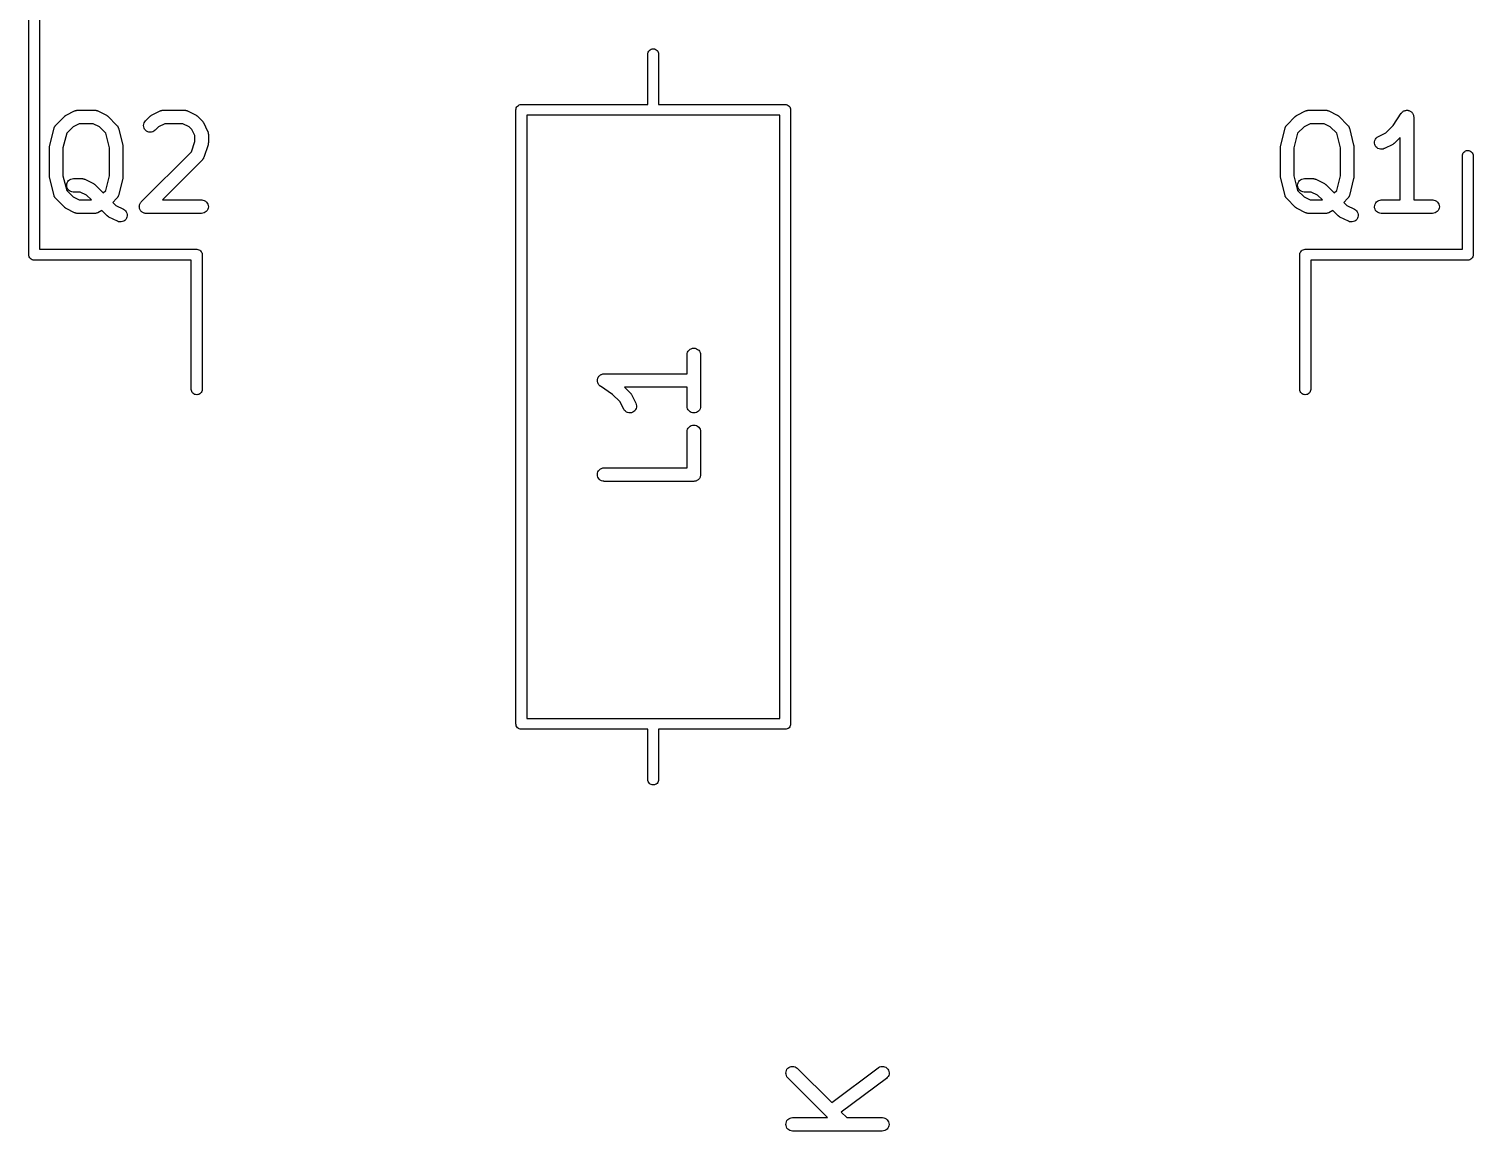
# Model space of a CAD drawing. Extents: x 122.8 to 186.2, y -119.4 to -70.3.
# Drawn here: x 156.62 to 172.71, y -92.54 to -80.26 of the extents above; entities that cross this region are included whole.
import ezdxf

# ---------------------------------------------------------------- set-up
doc = ezdxf.new("R2010")
doc.units = 0
doc.layers.add('BLACK', color=7, linetype='CONTINUOUS')

msp = doc.modelspace()

# ---------------------------------------------------------------- linework, layer by layer
at = {"layer": 'BLACK', "linetype": 'CONTINUOUS'}
for p, q in [((156.619, -82.7721), (156.619, -77.6471)), ((156.739, -77.6471), (156.739, -82.715)), ((163.516, -80.5391), (163.517, -80.5302)), ((163.516, -81.102), (163.516, -80.5391)), ((163.517, -80.5302), (163.52, -80.5189)), ((163.52, -80.5189), (163.526, -80.5085)), ((163.526, -80.5085), (163.533, -80.4994)), ((163.533, -80.4994), (163.543, -80.4919)), ((163.543, -80.4919), (163.553, -80.4863)), ((163.553, -80.4863), (163.564, -80.4829)), ((163.564, -80.4829), (163.576, -80.4817)), ((163.576, -80.4817), (163.588, -80.4829)), ((163.588, -80.4829), (163.599, -80.4863)), ((163.599, -80.4863), (163.609, -80.4919)), ((163.609, -80.4919), (163.619, -80.4994)), ((163.619, -80.4994), (163.626, -80.5085)), ((163.626, -80.5085), (163.632, -80.5189)), ((163.632, -80.5189), (163.635, -80.5302)), ((163.635, -80.5302), (163.636, -80.5391)), ((163.636, -80.5391), (163.636, -81.102)), ((162.083, -81.1063), (162.094, -81.1029)), ((162.094, -81.1029), (162.103, -81.102)), ((162.103, -81.102), (162.106, -81.1017)), ((162.106, -81.1017), (162.109, -81.102)), ((162.109, -81.102), (163.516, -81.102)), ((163.636, -81.102), (165.043, -81.102)), ((165.043, -81.102), (165.046, -81.1017)), ((165.046, -81.1017), (165.049, -81.102)), ((165.049, -81.102), (165.058, -81.1029)), ((165.058, -81.1029), (165.069, -81.1063)), ((156.919, -81.3302), (157.014, -81.235)), ((157.014, -81.235), (157.015, -81.2342)), ((157.015, -81.2342), (157.018, -81.2316)), ((157.018, -81.2316), (157.021, -81.2287)), ((157.021, -81.2287), (157.024, -81.227)), ((157.024, -81.227), (157.026, -81.2251)), ((157.026, -81.2251), (157.03, -81.2232)), ((157.03, -81.2232), (157.034, -81.2209)), ((157.034, -81.2209), (157.129, -81.1733)), ((157.129, -81.1733), (157.13, -81.1728)), ((157.13, -81.1728), (157.132, -81.1721)), ((157.132, -81.1721), (157.134, -81.171)), ((157.134, -81.171), (157.139, -81.1696)), ((157.139, -81.1696), (157.144, -81.1678)), ((157.144, -81.1678), (157.146, -81.1674)), ((157.146, -81.1674), (157.148, -81.1668)), ((157.148, -81.1668), (157.153, -81.1663)), ((157.153, -81.1663), (157.158, -81.1655)), ((157.158, -81.1655), (157.16, -81.1656)), ((157.16, -81.1656), (157.163, -81.1654)), ((157.163, -81.1654), (157.353, -81.1654)), ((157.353, -81.1654), (157.354, -81.1654)), ((157.354, -81.1654), (157.356, -81.1656)), ((157.356, -81.1656), (157.358, -81.1656)), ((157.358, -81.1656), (157.364, -81.1664)), ((157.364, -81.1664), (157.369, -81.167)), ((157.369, -81.167), (157.371, -81.1677)), ((157.371, -81.1677), (157.373, -81.1681)), ((157.373, -81.1681), (157.378, -81.1699)), ((157.378, -81.1699), (157.383, -81.1714)), ((157.383, -81.1714), (157.385, -81.1725)), ((157.385, -81.1725), (157.387, -81.1733)), ((157.387, -81.1733), (157.482, -81.2209)), ((157.482, -81.2209), (157.483, -81.2214)), ((157.483, -81.2214), (157.486, -81.2237)), ((157.486, -81.2237), (157.49, -81.2257)), ((157.49, -81.2257), (157.492, -81.2277)), ((157.492, -81.2277), (157.495, -81.2294)), ((157.495, -81.2294), (157.498, -81.2323)), ((157.498, -81.2323), (157.501, -81.235)), ((157.501, -81.235), (157.597, -81.3302)), ((157.919, -81.2826), (157.967, -81.235)), ((157.967, -81.2342), (157.971, -81.2316)), ((157.967, -81.235), (157.967, -81.2342)), ((157.971, -81.2316), (157.974, -81.2287)), ((157.974, -81.2287), (157.976, -81.227)), ((157.976, -81.227), (157.979, -81.2251)), ((157.979, -81.2251), (157.983, -81.2232)), ((157.983, -81.2232), (157.986, -81.2209)), ((157.986, -81.2209), (158.081, -81.1733)), ((158.081, -81.1733), (158.082, -81.1728)), ((158.082, -81.1728), (158.084, -81.1721)), ((158.084, -81.1721), (158.086, -81.171)), ((158.086, -81.171), (158.091, -81.1696)), ((158.091, -81.1696), (158.096, -81.1678)), ((158.096, -81.1678), (158.098, -81.1674)), ((158.098, -81.1674), (158.1, -81.1668)), ((158.1, -81.1668), (158.105, -81.1663)), ((158.105, -81.1663), (158.111, -81.1655)), ((158.111, -81.1655), (158.113, -81.1656)), ((158.113, -81.1656), (158.115, -81.1654)), ((158.115, -81.1654), (158.353, -81.1654)), ((158.353, -81.1654), (158.354, -81.1654)), ((158.354, -81.1654), (158.356, -81.1656)), ((158.356, -81.1656), (158.358, -81.1656)), ((158.358, -81.1656), (158.364, -81.1664)), ((158.364, -81.1664), (158.369, -81.167)), ((158.369, -81.167), (158.371, -81.1677)), ((158.371, -81.1677), (158.373, -81.1681)), ((158.373, -81.1681), (158.378, -81.1699)), ((158.378, -81.1699), (158.383, -81.1714)), ((158.383, -81.1714), (158.385, -81.1725)), ((158.385, -81.1725), (158.387, -81.1733)), ((158.387, -81.1733), (158.482, -81.2209)), ((158.482, -81.2209), (158.483, -81.2214)), ((158.483, -81.2214), (158.486, -81.2237)), ((158.486, -81.2237), (158.49, -81.2257)), ((158.49, -81.2257), (158.492, -81.2277)), ((158.492, -81.2277), (158.495, -81.2294)), ((158.495, -81.2294), (158.498, -81.2323)), ((158.498, -81.2323), (158.501, -81.235)), ((158.501, -81.235), (158.549, -81.2826)), ((162.046, -81.162), (162.047, -81.1502)), ((162.046, -81.1649), (162.046, -81.162)), ((162.046, -87.999), (162.046, -81.1649)), ((162.047, -81.1502), (162.05, -81.1389)), ((162.05, -81.1389), (162.056, -81.1285)), ((162.056, -81.1285), (162.063, -81.1194)), ((162.063, -81.1194), (162.073, -81.1119)), ((162.073, -81.1119), (162.083, -81.1063)), ((163.573, -81.222), (162.166, -81.222)), ((162.166, -81.222), (162.166, -87.942)), ((163.576, -81.2223), (163.573, -81.222)), ((163.579, -81.222), (163.576, -81.2223)), ((164.986, -81.222), (163.579, -81.222)), ((164.986, -87.942), (164.986, -81.222)), ((165.069, -81.1063), (165.079, -81.1119)), ((165.079, -81.1119), (165.089, -81.1194)), ((165.089, -81.1194), (165.096, -81.1285)), ((165.096, -81.1285), (165.102, -81.1389)), ((165.102, -81.1389), (165.105, -81.1502)), ((165.105, -81.1502), (165.106, -81.162)), ((165.106, -81.162), (165.106, -81.1649)), ((165.106, -81.1649), (165.106, -87.9991)), ((170.635, -81.3302), (170.73, -81.235)), ((170.73, -81.235), (170.731, -81.2342)), ((170.731, -81.2342), (170.734, -81.2316)), ((170.734, -81.2316), (170.737, -81.2287)), ((170.737, -81.2287), (170.74, -81.227)), ((170.74, -81.227), (170.742, -81.2251)), ((170.742, -81.2251), (170.746, -81.2232)), ((170.746, -81.2232), (170.75, -81.2209)), ((170.75, -81.2209), (170.845, -81.1733)), ((170.845, -81.1733), (170.846, -81.1728)), ((170.846, -81.1728), (170.848, -81.1721)), ((170.848, -81.1721), (170.85, -81.171)), ((170.85, -81.171), (170.855, -81.1696)), ((170.855, -81.1696), (170.86, -81.1678)), ((170.86, -81.1678), (170.862, -81.1674)), ((170.862, -81.1674), (170.864, -81.1668)), ((170.864, -81.1668), (170.869, -81.1663)), ((170.869, -81.1663), (170.874, -81.1655)), ((170.874, -81.1655), (170.876, -81.1656)), ((170.876, -81.1656), (170.879, -81.1654)), ((170.879, -81.1654), (171.069, -81.1654)), ((171.069, -81.1654), (171.07, -81.1654)), ((171.07, -81.1654), (171.072, -81.1656)), ((171.072, -81.1656), (171.074, -81.1656)), ((171.074, -81.1656), (171.08, -81.1664)), ((171.08, -81.1664), (171.085, -81.167)), ((171.085, -81.167), (171.087, -81.1677)), ((171.087, -81.1677), (171.089, -81.1681)), ((171.089, -81.1681), (171.094, -81.1699)), ((171.094, -81.1699), (171.099, -81.1714)), ((171.099, -81.1714), (171.101, -81.1725)), ((171.101, -81.1725), (171.103, -81.1733)), ((171.103, -81.1733), (171.198, -81.2209)), ((171.198, -81.2209), (171.199, -81.2214)), ((171.199, -81.2214), (171.202, -81.2237)), ((171.202, -81.2237), (171.206, -81.2257)), ((171.206, -81.2257), (171.208, -81.2277)), ((171.208, -81.2277), (171.211, -81.2294)), ((171.211, -81.2294), (171.214, -81.2323)), ((171.214, -81.2323), (171.217, -81.235)), ((171.217, -81.235), (171.313, -81.3302)), ((171.82, -81.3355), (171.911, -81.1988)), ((171.911, -81.1988), (171.912, -81.198)), ((171.912, -81.1979), (171.917, -81.1923)), ((171.912, -81.198), (171.912, -81.1979)), ((171.912, -81.198), (171.912, -81.198)), ((171.912, -81.198), (171.912, -81.198)), ((171.917, -81.1923), (171.921, -81.1868)), ((171.921, -81.1867), (171.927, -81.182)), ((171.921, -81.1868), (171.921, -81.1867)), ((171.921, -81.1868), (171.921, -81.1868)), ((171.927, -81.182), (171.933, -81.1776)), ((171.933, -81.1776), (171.94, -81.174)), ((171.933, -81.1776), (171.933, -81.1776)), ((171.933, -81.1776), (171.933, -81.1776)), ((171.94, -81.174), (171.946, -81.1708)), ((171.946, -81.1708), (171.953, -81.1687)), ((171.946, -81.1708), (171.946, -81.1708)), ((171.946, -81.1708), (171.946, -81.1708)), ((171.953, -81.1687), (171.96, -81.1667)), ((171.96, -81.1667), (171.967, -81.166)), ((171.96, -81.1667), (171.96, -81.1667)), ((171.96, -81.1667), (171.96, -81.1667)), ((171.967, -81.166), (171.974, -81.1654)), ((171.974, -81.1654), (171.974, -81.1654)), ((171.974, -81.1654), (171.982, -81.1662)), ((171.974, -81.1654), (171.974, -81.1654)), ((171.982, -81.1662), (171.989, -81.1669)), ((171.989, -81.1669), (171.989, -81.1669)), ((171.989, -81.1669), (171.989, -81.1669)), ((171.989, -81.1669), (171.996, -81.1692)), ((171.996, -81.1692), (172.003, -81.1712)), ((172.003, -81.1712), (172.003, -81.1713)), ((172.003, -81.1713), (172.003, -81.1713)), ((172.003, -81.1713), (172.01, -81.1748)), ((172.01, -81.1748), (172.016, -81.1782)), ((172.016, -81.1782), (172.016, -81.1782)), ((172.016, -81.1782), (172.016, -81.1783)), ((172.016, -81.1783), (172.021, -81.1829)), ((172.021, -81.1829), (172.027, -81.1875)), ((172.027, -81.1875), (172.027, -81.1876)), ((172.027, -81.1876), (172.027, -81.1876)), ((172.027, -81.1876), (172.032, -81.1936)), ((172.032, -81.1936), (172.036, -81.1989)), ((172.036, -81.1989), (172.036, -81.1989)), ((172.036, -81.1989), (172.036, -81.199)), ((172.036, -81.199), (172.04, -81.2059)), ((172.04, -81.2059), (172.043, -81.2118)), ((172.043, -81.2118), (172.043, -81.2119)), ((172.043, -81.2119), (172.043, -81.2119)), ((172.043, -81.2119), (172.045, -81.219)), ((172.045, -81.219), (172.047, -81.2258)), ((172.047, -81.2258), (172.047, -81.2259)), ((172.047, -81.2259), (172.047, -81.2259)), ((172.047, -81.2259), (172.048, -81.2333)), ((172.048, -81.2333), (172.049, -81.2404)), ((172.049, -81.2404), (172.049, -82.1654)), ((156.852, -81.5555), (156.899, -81.365)), ((156.899, -81.365), (156.9, -81.364)), ((156.9, -81.364), (156.901, -81.3593)), ((156.901, -81.3593), (156.903, -81.3544)), ((156.903, -81.3544), (156.904, -81.3524)), ((156.904, -81.3524), (156.905, -81.3503)), ((156.905, -81.3503), (156.907, -81.346)), ((156.907, -81.346), (156.91, -81.3415)), ((156.91, -81.3415), (156.911, -81.3398)), ((156.911, -81.3398), (156.912, -81.3379)), ((156.912, -81.3379), (156.916, -81.3341)), ((156.916, -81.3341), (156.919, -81.3302)), ((157.04, -81.4216), (156.999, -81.5829)), ((157.112, -81.3496), (157.04, -81.4216)), ((157.18, -81.3154), (157.112, -81.3496)), ((157.335, -81.3154), (157.18, -81.3154)), ((157.404, -81.3496), (157.335, -81.3154)), ((157.476, -81.4216), (157.404, -81.3496)), ((157.516, -81.5829), (157.476, -81.4216)), ((157.597, -81.3302), (157.597, -81.331)), ((157.597, -81.331), (157.6, -81.3349)), ((157.6, -81.3349), (157.604, -81.3387)), ((157.604, -81.3387), (157.605, -81.3406)), ((157.605, -81.3406), (157.606, -81.3424)), ((157.606, -81.3424), (157.609, -81.3469)), ((157.609, -81.3469), (157.611, -81.3513)), ((157.611, -81.3513), (157.612, -81.3534)), ((157.612, -81.3534), (157.613, -81.3554)), ((157.613, -81.3554), (157.615, -81.3603)), ((157.615, -81.3603), (157.616, -81.365)), ((157.616, -81.365), (157.664, -81.5555)), ((157.897, -81.3354), (157.899, -81.3208)), ((157.898, -81.3499), (157.897, -81.3354)), ((157.903, -81.364), (157.898, -81.3499)), ((157.899, -81.3208), (157.903, -81.3068)), ((157.903, -81.3068), (157.91, -81.2939)), ((157.909, -81.3769), (157.903, -81.364)), ((157.919, -81.3883), (157.909, -81.3769)), ((157.91, -81.2939), (157.919, -81.2826)), ((157.93, -81.3977), (157.919, -81.3883)), ((157.943, -81.4047), (157.93, -81.3977)), ((157.957, -81.409), (157.943, -81.4047)), ((157.971, -81.4106), (157.957, -81.409)), ((157.986, -81.4093), (157.971, -81.4106)), ((158, -81.4053), (157.986, -81.4093)), ((158.013, -81.3985), (158, -81.4053)), ((158.024, -81.3894), (158.013, -81.3985)), ((158.025, -81.3887), (158.024, -81.3894)), ((158.064, -81.3496), (158.025, -81.3887)), ((158.133, -81.3154), (158.064, -81.3496)), ((158.335, -81.3154), (158.133, -81.3154)), ((158.404, -81.3496), (158.335, -81.3154)), ((158.434, -81.38), (158.404, -81.3496)), ((158.469, -81.4486), (158.434, -81.38)), ((158.549, -81.2826), (158.55, -81.2833)), ((158.55, -81.2833), (158.552, -81.2866)), ((158.552, -81.2866), (158.555, -81.2897)), ((158.555, -81.2897), (158.557, -81.2923)), ((158.557, -81.2923), (158.559, -81.2948)), ((158.559, -81.2948), (158.561, -81.2985)), ((158.561, -81.2985), (158.563, -81.3021)), ((158.563, -81.3021), (158.611, -81.3973)), ((158.611, -81.3973), (158.611, -81.3983)), ((158.611, -81.3983), (158.612, -81.4003)), ((158.612, -81.4003), (158.613, -81.4023)), ((158.613, -81.4023), (158.614, -81.4072)), ((158.614, -81.4072), (158.616, -81.412)), ((158.616, -81.412), (158.616, -81.4142)), ((158.616, -81.4142), (158.617, -81.4163)), ((158.617, -81.4163), (158.618, -81.4214)), ((158.618, -81.4214), (158.618, -81.4265)), ((170.568, -81.5555), (170.615, -81.365)), ((170.615, -81.365), (170.616, -81.364)), ((170.616, -81.364), (170.617, -81.3593)), ((170.617, -81.3593), (170.619, -81.3544)), ((170.619, -81.3544), (170.62, -81.3524)), ((170.62, -81.3524), (170.621, -81.3503)), ((170.621, -81.3503), (170.623, -81.346)), ((170.623, -81.346), (170.626, -81.3415)), ((170.626, -81.3415), (170.627, -81.3398)), ((170.627, -81.3398), (170.628, -81.3379)), ((170.628, -81.3379), (170.632, -81.3341)), ((170.632, -81.3341), (170.635, -81.3302)), ((170.756, -81.4216), (170.715, -81.5829)), ((170.828, -81.3496), (170.756, -81.4216)), ((170.896, -81.3154), (170.828, -81.3496)), ((171.051, -81.3154), (170.896, -81.3154)), ((171.12, -81.3496), (171.051, -81.3154)), ((171.192, -81.4216), (171.12, -81.3496)), ((171.232, -81.5829), (171.192, -81.4216)), ((171.313, -81.3302), (171.313, -81.331)), ((171.313, -81.331), (171.316, -81.3349)), ((171.316, -81.3349), (171.32, -81.3387)), ((171.32, -81.3387), (171.321, -81.3406)), ((171.321, -81.3406), (171.322, -81.3424)), ((171.322, -81.3424), (171.325, -81.3469)), ((171.325, -81.3469), (171.327, -81.3513)), ((171.327, -81.3513), (171.328, -81.3534)), ((171.328, -81.3534), (171.329, -81.3554)), ((171.329, -81.3554), (171.331, -81.3603)), ((171.331, -81.3603), (171.332, -81.365)), ((171.332, -81.365), (171.38, -81.5555)), ((171.655, -81.459), (171.739, -81.4168)), ((171.739, -81.4168), (171.82, -81.3355)), ((156.849, -81.5727), (156.85, -81.5713)), ((156.849, -81.5737), (156.849, -81.5727)), ((156.849, -81.907), (156.849, -81.5737)), ((156.85, -81.5641), (156.851, -81.5581)), ((156.85, -81.57), (156.85, -81.5641)), ((156.85, -81.5713), (156.85, -81.57)), ((156.851, -81.5581), (156.852, -81.5568)), ((156.852, -81.5568), (156.852, -81.5555)), ((156.999, -81.5829), (156.999, -81.8978)), ((157.516, -81.8978), (157.516, -81.5829)), ((157.664, -81.5555), (157.664, -81.5565)), ((157.664, -81.5565), (157.664, -81.5579)), ((157.664, -81.5579), (157.665, -81.5591)), ((157.665, -81.5591), (157.665, -81.5651)), ((157.665, -81.5651), (157.666, -81.571)), ((157.666, -81.571), (157.666, -81.5724)), ((157.666, -81.5724), (157.666, -81.5737)), ((157.666, -81.5737), (157.666, -81.907)), ((158.43, -81.6284), (158.469, -81.5139)), ((158.469, -81.5139), (158.469, -81.4486)), ((158.615, -81.5498), (158.567, -81.6927)), ((158.616, -81.5457), (158.615, -81.5498)), ((158.617, -81.5417), (158.616, -81.5457)), ((158.618, -81.5355), (158.617, -81.5386)), ((158.617, -81.5386), (158.617, -81.5417)), ((158.618, -81.4265), (158.618, -81.4287)), ((158.618, -81.4287), (158.619, -81.4309)), ((158.619, -81.5271), (158.618, -81.5313)), ((158.618, -81.5313), (158.618, -81.5355)), ((158.619, -81.4309), (158.619, -81.5261)), ((158.619, -81.5261), (158.619, -81.5271)), ((170.565, -81.5727), (170.566, -81.5713)), ((170.565, -81.5737), (170.565, -81.5727)), ((170.565, -81.907), (170.565, -81.5737)), ((170.566, -81.5641), (170.567, -81.5581)), ((170.566, -81.57), (170.566, -81.5641)), ((170.566, -81.5713), (170.566, -81.57)), ((170.567, -81.5581), (170.568, -81.5568)), ((170.568, -81.5568), (170.568, -81.5555)), ((170.715, -81.5829), (170.715, -81.8978)), ((171.232, -81.8978), (171.232, -81.5829)), ((171.38, -81.5555), (171.38, -81.5565)), ((171.38, -81.5565), (171.38, -81.5579)), ((171.38, -81.5579), (171.381, -81.5591)), ((171.381, -81.5591), (171.381, -81.5651)), ((171.381, -81.5651), (171.382, -81.571)), ((171.382, -81.571), (171.382, -81.5724)), ((171.382, -81.5724), (171.382, -81.5737)), ((171.382, -81.5737), (171.382, -81.907)), ((171.613, -81.531), (171.614, -81.5164)), ((171.616, -81.5455), (171.613, -81.531)), ((171.614, -81.5164), (171.617, -81.5021)), ((171.621, -81.5592), (171.616, -81.5455)), ((171.617, -81.5021), (171.623, -81.4888)), ((171.628, -81.5716), (171.621, -81.5592)), ((171.623, -81.4888), (171.632, -81.4769)), ((171.638, -81.5823), (171.628, -81.5716)), ((171.632, -81.4769), (171.642, -81.4668)), ((171.65, -81.5909), (171.638, -81.5823)), ((171.642, -81.4668), (171.655, -81.459)), ((171.817, -81.5456), (171.722, -81.5932)), ((171.82, -81.5433), (171.817, -81.5456)), ((171.824, -81.5414), (171.82, -81.5433)), ((171.827, -81.5394), (171.824, -81.5414)), ((171.829, -81.5378), (171.827, -81.5394)), ((171.832, -81.5349), (171.829, -81.5378)), ((171.836, -81.5322), (171.832, -81.5349)), ((171.899, -81.4691), (171.836, -81.5315)), ((171.836, -81.5315), (171.836, -81.5322)), ((171.899, -82.1654), (171.899, -81.4691)), ((157.871, -82.1873), (158.43, -81.6284)), ((158.549, -81.722), (158.106, -82.1654)), ((158.55, -81.7203), (158.549, -81.722)), ((158.552, -81.7188), (158.55, -81.7203)), ((158.555, -81.7146), (158.552, -81.7188)), ((158.558, -81.7107), (158.555, -81.7146)), ((158.559, -81.7087), (158.558, -81.7107)), ((158.561, -81.7069), (158.559, -81.7087)), ((158.563, -81.7023), (158.561, -81.7069)), ((158.565, -81.6978), (158.563, -81.7023)), ((158.566, -81.6957), (158.565, -81.6978)), ((158.567, -81.6937), (158.566, -81.6957)), ((158.567, -81.6927), (158.567, -81.6937)), ((171.664, -81.597), (171.65, -81.5909)), ((171.678, -81.6004), (171.664, -81.597)), ((171.692, -81.601), (171.678, -81.6004)), ((171.707, -81.5987), (171.692, -81.601)), ((171.721, -81.5936), (171.707, -81.5987)), ((171.722, -81.5932), (171.721, -81.5936)), ((172.591, -81.6721), (172.592, -81.6632)), ((172.591, -82.715), (172.591, -81.6721)), ((172.592, -81.6632), (172.595, -81.6519)), ((172.595, -81.6519), (172.601, -81.6415)), ((172.601, -81.6415), (172.608, -81.6324)), ((172.608, -81.6324), (172.618, -81.6249)), ((172.618, -81.6249), (172.628, -81.6193)), ((172.628, -81.6193), (172.639, -81.6159)), ((172.639, -81.6159), (172.651, -81.6147)), ((172.651, -81.6147), (172.663, -81.6159)), ((172.663, -81.6159), (172.674, -81.6193)), ((172.674, -81.6193), (172.684, -81.6249)), ((172.684, -81.6249), (172.694, -81.6324)), ((172.694, -81.6324), (172.701, -81.6415)), ((172.701, -81.6415), (172.707, -81.6519)), ((172.707, -81.6519), (172.71, -81.6632)), ((172.71, -81.6632), (172.711, -81.6721)), ((172.711, -81.6721), (172.711, -82.7721)), ((156.85, -81.9084), (156.849, -81.907)), ((156.999, -81.8978), (157.04, -82.0592)), ((157.476, -82.0592), (157.516, -81.8978)), ((157.666, -81.907), (157.666, -81.9081)), ((157.666, -81.9081), (157.666, -81.9094)), ((170.566, -81.9084), (170.565, -81.907)), ((170.715, -81.8978), (170.756, -82.0592)), ((171.192, -82.0592), (171.232, -81.8978)), ((171.382, -81.907), (171.382, -81.9081)), ((171.382, -81.9081), (171.382, -81.9094)), ((156.85, -81.9097), (156.85, -81.9084)), ((156.85, -81.9156), (156.85, -81.9097)), ((156.851, -81.9216), (156.85, -81.9156)), ((156.851, -81.9229), (156.851, -81.9216)), ((156.851, -81.9242), (156.851, -81.9229)), ((156.852, -81.9252), (156.851, -81.9242)), ((156.899, -82.1157), (156.852, -81.9252)), ((157.04, -82.0018), (157.041, -81.9872)), ((157.041, -82.0163), (157.04, -82.0018)), ((157.04, -82.0592), (157.112, -82.1311)), ((157.041, -81.9872), (157.046, -81.9732)), ((157.045, -82.0304), (157.041, -82.0163)), ((157.052, -82.0434), (157.045, -82.0304)), ((157.046, -81.9732), (157.053, -81.9603)), ((157.061, -82.0548), (157.052, -82.0434)), ((157.053, -81.9603), (157.062, -81.9491)), ((157.073, -82.0642), (157.061, -82.0548)), ((157.062, -81.9491), (157.073, -81.9398)), ((157.073, -81.9398), (157.086, -81.9329)), ((157.085, -82.0712), (157.073, -82.0642)), ((157.086, -81.9329), (157.1, -81.9287)), ((157.1, -81.9287), (157.115, -81.9273)), ((157.115, -81.9273), (157.21, -81.9273)), ((157.21, -81.9273), (157.211, -81.9273)), ((157.211, -81.9273), (157.213, -81.9275)), ((157.213, -81.9275), (157.216, -81.9275)), ((157.216, -81.9275), (157.221, -81.9284)), ((157.221, -81.9284), (157.226, -81.9289)), ((157.226, -81.9289), (157.228, -81.9296)), ((157.228, -81.9296), (157.23, -81.93)), ((157.23, -81.93), (157.235, -81.9318)), ((157.235, -81.9318), (157.24, -81.9333)), ((157.24, -81.9333), (157.242, -81.9344)), ((157.242, -81.9344), (157.244, -81.9352)), ((157.244, -81.9352), (157.339, -81.9828)), ((157.339, -81.9828), (157.34, -81.9833)), ((157.34, -81.9833), (157.343, -81.9856)), ((157.343, -81.9856), (157.347, -81.9876)), ((157.347, -81.9876), (157.35, -81.9896)), ((157.35, -81.9896), (157.352, -81.9913)), ((157.352, -81.9913), (157.355, -81.9942)), ((157.355, -81.9942), (157.358, -81.9969)), ((157.358, -81.9969), (157.448, -82.0867)), ((157.448, -82.0867), (157.476, -82.0592)), ((157.664, -81.9252), (157.616, -82.1157)), ((157.665, -81.9226), (157.664, -81.9239)), ((157.664, -81.9239), (157.664, -81.9252)), ((157.666, -81.9108), (157.665, -81.9167)), ((157.665, -81.9167), (157.665, -81.9226)), ((157.666, -81.9094), (157.666, -81.9108)), ((170.566, -81.9097), (170.566, -81.9084)), ((170.566, -81.9156), (170.566, -81.9097)), ((170.567, -81.9216), (170.566, -81.9156)), ((170.567, -81.9229), (170.567, -81.9216)), ((170.567, -81.9242), (170.567, -81.9229)), ((170.568, -81.9252), (170.567, -81.9242)), ((170.615, -82.1157), (170.568, -81.9252)), ((170.756, -82.0018), (170.757, -81.9872)), ((170.757, -82.0163), (170.756, -82.0018)), ((170.756, -82.0592), (170.828, -82.1311)), ((170.757, -81.9872), (170.762, -81.9732)), ((170.761, -82.0304), (170.757, -82.0163)), ((170.768, -82.0434), (170.761, -82.0304)), ((170.762, -81.9732), (170.769, -81.9603)), ((170.777, -82.0548), (170.768, -82.0434)), ((170.769, -81.9603), (170.778, -81.9491)), ((170.789, -82.0642), (170.777, -82.0548)), ((170.778, -81.9491), (170.789, -81.9398)), ((170.789, -81.9398), (170.802, -81.9329)), ((170.801, -82.0712), (170.789, -82.0642)), ((170.802, -81.9329), (170.816, -81.9287)), ((170.816, -81.9287), (170.831, -81.9273)), ((170.831, -81.9273), (170.926, -81.9273)), ((170.926, -81.9273), (170.927, -81.9273)), ((170.927, -81.9273), (170.929, -81.9275)), ((170.929, -81.9275), (170.932, -81.9275)), ((170.932, -81.9275), (170.937, -81.9284)), ((170.937, -81.9284), (170.942, -81.9289)), ((170.942, -81.9289), (170.944, -81.9296)), ((170.944, -81.9296), (170.946, -81.93)), ((170.946, -81.93), (170.951, -81.9318)), ((170.951, -81.9318), (170.956, -81.9333)), ((170.956, -81.9333), (170.958, -81.9344)), ((170.958, -81.9344), (170.96, -81.9352)), ((170.96, -81.9352), (171.055, -81.9828)), ((171.055, -81.9828), (171.056, -81.9833)), ((171.056, -81.9833), (171.059, -81.9856)), ((171.059, -81.9856), (171.063, -81.9876)), ((171.063, -81.9876), (171.066, -81.9896)), ((171.066, -81.9896), (171.068, -81.9913)), ((171.068, -81.9913), (171.071, -81.9942)), ((171.071, -81.9942), (171.074, -81.9969)), ((171.074, -81.9969), (171.164, -82.0867)), ((171.164, -82.0867), (171.192, -82.0592)), ((171.38, -81.9252), (171.332, -82.1157)), ((171.381, -81.9226), (171.38, -81.9239)), ((171.38, -81.9239), (171.38, -81.9252)), ((171.382, -81.9108), (171.381, -81.9167)), ((171.381, -81.9167), (171.381, -81.9226)), ((171.382, -81.9094), (171.382, -81.9108)), ((156.901, -82.1205), (156.899, -82.1157)), ((156.902, -82.1254), (156.901, -82.1205)), ((156.903, -82.1274), (156.902, -82.1254)), ((156.904, -82.1295), (156.903, -82.1274)), ((156.907, -82.1339), (156.904, -82.1295)), ((156.909, -82.1384), (156.907, -82.1339)), ((156.911, -82.1401), (156.909, -82.1384)), ((156.912, -82.1421), (156.911, -82.1401)), ((156.915, -82.1458), (156.912, -82.1421)), ((156.918, -82.1498), (156.915, -82.1458)), ((156.919, -82.1506), (156.918, -82.1498)), ((157.014, -82.2458), (156.919, -82.1506)), ((157.099, -82.0756), (157.085, -82.0712)), ((157.114, -82.0773), (157.099, -82.0756)), ((157.112, -82.1311), (157.18, -82.1654)), ((157.115, -82.0773), (157.114, -82.0773)), ((157.192, -82.0773), (157.115, -82.0773)), ((157.18, -82.1654), (157.315, -82.1654)), ((157.261, -82.1115), (157.192, -82.0773)), ((157.315, -82.1654), (157.261, -82.1115)), ((157.597, -82.1506), (157.554, -82.1928)), ((157.554, -82.1928), (157.588, -82.2264)), ((157.588, -82.2264), (157.672, -82.2685)), ((157.6, -82.1466), (157.597, -82.1506)), ((157.603, -82.1429), (157.6, -82.1466)), ((157.604, -82.141), (157.603, -82.1429)), ((157.606, -82.1392), (157.604, -82.141)), ((157.608, -82.1348), (157.606, -82.1392)), ((157.611, -82.1304), (157.608, -82.1348)), ((157.612, -82.1283), (157.611, -82.1304)), ((157.613, -82.1263), (157.612, -82.1283)), ((157.614, -82.1215), (157.613, -82.1263)), ((157.616, -82.1167), (157.614, -82.1215)), ((157.616, -82.1157), (157.616, -82.1167)), ((157.85, -82.2328), (157.851, -82.2256)), ((157.851, -82.2253), (157.853, -82.2184)), ((157.851, -82.2254), (157.851, -82.2253)), ((157.851, -82.2256), (157.851, -82.2254)), ((157.853, -82.2184), (157.855, -82.2116)), ((157.855, -82.2113), (157.859, -82.205)), ((157.855, -82.2114), (157.855, -82.2113)), ((157.855, -82.2116), (157.855, -82.2114)), ((157.859, -82.205), (157.862, -82.1987)), ((157.862, -82.1984), (157.867, -82.1929)), ((157.862, -82.1986), (157.862, -82.1984)), ((157.862, -82.1987), (157.862, -82.1986)), ((157.867, -82.1929), (157.871, -82.1873)), ((158.106, -82.1654), (158.544, -82.1654)), ((158.544, -82.1654), (158.545, -82.1654)), ((158.545, -82.1654), (158.559, -82.167)), ((158.559, -82.167), (158.573, -82.1714)), ((158.573, -82.1714), (158.586, -82.1785)), ((158.586, -82.1785), (158.597, -82.1879)), ((158.597, -82.1879), (158.606, -82.1993)), ((158.606, -82.1993), (158.613, -82.2123)), ((158.613, -82.2123), (158.617, -82.2263)), ((158.617, -82.2263), (158.619, -82.2409)), ((170.617, -82.1205), (170.615, -82.1157)), ((170.618, -82.1254), (170.617, -82.1205)), ((170.619, -82.1274), (170.618, -82.1254)), ((170.62, -82.1295), (170.619, -82.1274)), ((170.623, -82.1339), (170.62, -82.1295)), ((170.625, -82.1384), (170.623, -82.1339)), ((170.627, -82.1401), (170.625, -82.1384)), ((170.628, -82.1421), (170.627, -82.1401)), ((170.631, -82.1458), (170.628, -82.1421)), ((170.634, -82.1498), (170.631, -82.1458)), ((170.635, -82.1506), (170.634, -82.1498)), ((170.73, -82.2458), (170.635, -82.1506)), ((170.815, -82.0756), (170.801, -82.0712)), ((170.83, -82.0773), (170.815, -82.0756)), ((170.828, -82.1311), (170.896, -82.1654)), ((170.831, -82.0773), (170.83, -82.0773)), ((170.908, -82.0773), (170.831, -82.0773)), ((170.896, -82.1654), (171.031, -82.1654)), ((170.977, -82.1115), (170.908, -82.0773)), ((171.031, -82.1654), (170.977, -82.1115)), ((171.313, -82.1506), (171.27, -82.1928)), ((171.27, -82.1928), (171.304, -82.2264)), ((171.304, -82.2264), (171.388, -82.2685)), ((171.316, -82.1466), (171.313, -82.1506)), ((171.319, -82.1429), (171.316, -82.1466)), ((171.32, -82.141), (171.319, -82.1429)), ((171.322, -82.1392), (171.32, -82.141)), ((171.324, -82.1348), (171.322, -82.1392)), ((171.327, -82.1304), (171.324, -82.1348)), ((171.328, -82.1283), (171.327, -82.1304)), ((171.329, -82.1263), (171.328, -82.1283)), ((171.33, -82.1215), (171.329, -82.1263)), ((171.332, -82.1167), (171.33, -82.1215)), ((171.332, -82.1157), (171.332, -82.1167)), ((171.613, -82.2399), (171.615, -82.2253)), ((171.615, -82.2253), (171.619, -82.2113)), ((171.619, -82.2113), (171.626, -82.1984)), ((171.626, -82.1984), (171.635, -82.1872)), ((171.635, -82.1872), (171.647, -82.1779)), ((171.647, -82.1779), (171.66, -82.171)), ((171.66, -82.171), (171.674, -82.1668)), ((171.674, -82.1668), (171.688, -82.1654)), ((171.688, -82.1654), (171.899, -82.1654)), ((172.049, -82.1654), (172.26, -82.1654)), ((172.26, -82.1654), (172.261, -82.1654)), ((172.261, -82.1654), (172.275, -82.167)), ((172.275, -82.167), (172.289, -82.1714)), ((172.289, -82.1714), (172.302, -82.1785)), ((172.302, -82.1785), (172.313, -82.1879)), ((172.313, -82.1879), (172.322, -82.1993)), ((172.322, -82.1993), (172.329, -82.2123)), ((172.329, -82.2123), (172.333, -82.2263)), ((172.333, -82.2263), (172.335, -82.2409)), ((157.018, -82.2485), (157.014, -82.2458)), ((157.021, -82.2514), (157.018, -82.2485)), ((157.023, -82.2531), (157.021, -82.2514)), ((157.026, -82.2551), (157.023, -82.2531)), ((157.029, -82.2571), (157.026, -82.2551)), ((157.033, -82.2594), (157.029, -82.2571)), ((157.034, -82.2598), (157.033, -82.2594)), ((157.129, -82.3075), (157.034, -82.2598)), ((157.131, -82.3083), (157.129, -82.3075)), ((157.133, -82.3093), (157.131, -82.3083)), ((157.138, -82.3109), (157.133, -82.3093)), ((157.143, -82.3127), (157.138, -82.3109)), ((157.145, -82.3131), (157.143, -82.3127)), ((157.147, -82.3137), (157.145, -82.3131)), ((157.152, -82.3143), (157.147, -82.3137)), ((157.157, -82.3152), (157.152, -82.3143)), ((157.159, -82.3151), (157.157, -82.3152)), ((157.162, -82.3154), (157.159, -82.3151)), ((157.163, -82.3154), (157.162, -82.3154)), ((157.353, -82.3154), (157.163, -82.3154)), ((157.355, -82.3152), (157.353, -82.3154)), ((157.357, -82.3153), (157.355, -82.3152)), ((157.363, -82.3145), (157.357, -82.3153)), ((157.368, -82.314), (157.363, -82.3145)), ((157.37, -82.3133), (157.368, -82.314)), ((157.372, -82.313), (157.37, -82.3133)), ((157.377, -82.3112), (157.372, -82.313)), ((157.382, -82.3097), (157.377, -82.3112)), ((157.384, -82.3087), (157.382, -82.3097)), ((157.386, -82.3079), (157.384, -82.3087)), ((157.387, -82.3075), (157.386, -82.3079)), ((157.433, -82.284), (157.387, -82.3075)), ((157.49, -82.341), (157.433, -82.284)), ((157.494, -82.3437), (157.49, -82.341)), ((157.497, -82.3466), (157.494, -82.3437)), ((157.499, -82.3483), (157.497, -82.3466)), ((157.502, -82.3503), (157.499, -82.3483)), ((157.506, -82.3523), (157.502, -82.3503)), ((157.509, -82.3546), (157.506, -82.3523)), ((157.51, -82.3551), (157.509, -82.3546)), ((157.605, -82.4027), (157.51, -82.3551)), ((157.672, -82.2685), (157.673, -82.269)), ((157.673, -82.269), (157.686, -82.277)), ((157.686, -82.277), (157.696, -82.2872)), ((157.698, -82.382), (157.688, -82.3925)), ((157.696, -82.2872), (157.704, -82.2992)), ((157.706, -82.3696), (157.698, -82.382)), ((157.704, -82.2992), (157.71, -82.3126)), ((157.711, -82.356), (157.706, -82.3696)), ((157.71, -82.3126), (157.713, -82.327)), ((157.714, -82.3416), (157.711, -82.356)), ((157.713, -82.327), (157.714, -82.3416)), ((157.849, -82.2399), (157.85, -82.2328)), ((157.849, -82.24), (157.849, -82.2399)), ((157.849, -82.2401), (157.849, -82.24)), ((157.85, -82.2473), (157.849, -82.2401)), ((157.851, -82.2544), (157.85, -82.2473)), ((157.851, -82.2546), (157.851, -82.2544)), ((157.851, -82.2547), (157.851, -82.2546)), ((157.853, -82.2616), (157.851, -82.2547)), ((157.855, -82.2685), (157.853, -82.2616)), ((157.855, -82.2686), (157.855, -82.2685)), ((157.855, -82.2687), (157.855, -82.2686)), ((157.858, -82.2753), (157.855, -82.2687)), ((157.862, -82.2814), (157.858, -82.2753)), ((157.862, -82.2815), (157.862, -82.2814)), ((157.862, -82.2817), (157.862, -82.2815)), ((157.866, -82.2873), (157.862, -82.2817)), ((157.871, -82.2929), (157.866, -82.2873)), ((157.871, -82.293), (157.871, -82.2929)), ((157.871, -82.2929), (157.871, -82.2929)), ((157.877, -82.2976), (157.871, -82.293)), ((157.882, -82.3023), (157.877, -82.2976)), ((157.882, -82.3024), (157.882, -82.3023)), ((157.882, -82.3023), (157.882, -82.3023)), ((157.889, -82.3059), (157.882, -82.3024)), ((157.895, -82.3093), (157.889, -82.3059)), ((157.895, -82.3094), (157.895, -82.3093)), ((157.902, -82.3116), (157.895, -82.3094)), ((157.895, -82.3094), (157.895, -82.3094)), ((157.909, -82.3137), (157.902, -82.3116)), ((157.909, -82.3138), (157.909, -82.3137)), ((157.916, -82.3146), (157.909, -82.3138)), ((157.909, -82.3138), (157.909, -82.3138)), ((157.923, -82.3154), (157.916, -82.3146)), ((157.924, -82.3154), (157.923, -82.3154)), ((158.544, -82.3154), (157.924, -82.3154)), ((157.924, -82.3154), (157.924, -82.3154)), ((157.924, -82.3154), (157.924, -82.3154)), ((157.924, -82.3154), (157.924, -82.3154)), ((158.558, -82.314), (158.544, -82.3154)), ((158.572, -82.3097), (158.558, -82.314)), ((158.585, -82.3028), (158.572, -82.3097)), ((158.596, -82.2936), (158.585, -82.3028)), ((158.606, -82.2823), (158.596, -82.2936)), ((158.613, -82.2694), (158.606, -82.2823)), ((158.617, -82.2555), (158.613, -82.2694)), ((158.619, -82.2409), (158.617, -82.2555)), ((170.734, -82.2485), (170.73, -82.2458)), ((170.737, -82.2514), (170.734, -82.2485)), ((170.739, -82.2531), (170.737, -82.2514)), ((170.742, -82.2551), (170.739, -82.2531)), ((170.745, -82.2571), (170.742, -82.2551)), ((170.749, -82.2594), (170.745, -82.2571)), ((170.75, -82.2598), (170.749, -82.2594)), ((170.845, -82.3075), (170.75, -82.2598)), ((170.847, -82.3083), (170.845, -82.3075)), ((170.849, -82.3093), (170.847, -82.3083)), ((170.854, -82.3109), (170.849, -82.3093)), ((170.859, -82.3127), (170.854, -82.3109)), ((170.861, -82.3131), (170.859, -82.3127)), ((170.863, -82.3137), (170.861, -82.3131)), ((170.868, -82.3143), (170.863, -82.3137)), ((170.873, -82.3152), (170.868, -82.3143)), ((170.875, -82.3151), (170.873, -82.3152)), ((170.878, -82.3154), (170.875, -82.3151)), ((170.879, -82.3154), (170.878, -82.3154)), ((171.069, -82.3154), (170.879, -82.3154)), ((171.071, -82.3152), (171.069, -82.3154)), ((171.073, -82.3153), (171.071, -82.3152)), ((171.079, -82.3145), (171.073, -82.3153)), ((171.084, -82.314), (171.079, -82.3145)), ((171.086, -82.3133), (171.084, -82.314)), ((171.088, -82.313), (171.086, -82.3133)), ((171.093, -82.3112), (171.088, -82.313)), ((171.098, -82.3097), (171.093, -82.3112)), ((171.1, -82.3087), (171.098, -82.3097)), ((171.102, -82.3079), (171.1, -82.3087)), ((171.103, -82.3075), (171.102, -82.3079)), ((171.149, -82.284), (171.103, -82.3075)), ((171.206, -82.341), (171.149, -82.284)), ((171.21, -82.3437), (171.206, -82.341)), ((171.213, -82.3466), (171.21, -82.3437)), ((171.215, -82.3483), (171.213, -82.3466)), ((171.218, -82.3503), (171.215, -82.3483)), ((171.222, -82.3523), (171.218, -82.3503)), ((171.225, -82.3546), (171.222, -82.3523)), ((171.226, -82.3551), (171.225, -82.3546)), ((171.321, -82.4027), (171.226, -82.3551)), ((171.388, -82.2685), (171.389, -82.269)), ((171.389, -82.269), (171.402, -82.277)), ((171.402, -82.277), (171.412, -82.2872)), ((171.414, -82.382), (171.404, -82.3925)), ((171.412, -82.2872), (171.42, -82.2992)), ((171.422, -82.3696), (171.414, -82.382)), ((171.42, -82.2992), (171.426, -82.3126)), ((171.427, -82.356), (171.422, -82.3696)), ((171.426, -82.3126), (171.429, -82.327)), ((171.43, -82.3416), (171.427, -82.356)), ((171.429, -82.327), (171.43, -82.3416)), ((171.614, -82.2544), (171.613, -82.2399)), ((171.619, -82.2685), (171.614, -82.2544)), ((171.625, -82.2814), (171.619, -82.2685)), ((171.635, -82.2929), (171.625, -82.2814)), ((171.646, -82.3023), (171.635, -82.2929)), ((171.659, -82.3093), (171.646, -82.3023)), ((171.673, -82.3137), (171.659, -82.3093)), ((171.687, -82.3154), (171.673, -82.3137)), ((171.688, -82.3154), (171.687, -82.3154)), ((172.26, -82.3154), (171.688, -82.3154)), ((172.274, -82.314), (172.26, -82.3154)), ((172.288, -82.3097), (172.274, -82.314)), ((172.301, -82.3028), (172.288, -82.3097)), ((172.312, -82.2936), (172.301, -82.3028)), ((172.322, -82.2823), (172.312, -82.2936)), ((172.329, -82.2694), (172.322, -82.2823)), ((172.333, -82.2555), (172.329, -82.2694)), ((172.335, -82.2409), (172.333, -82.2555)), ((157.619, -82.4079), (157.605, -82.4027)), ((157.633, -82.4104), (157.619, -82.4079)), ((157.648, -82.4101), (157.633, -82.4104)), ((157.662, -82.4069), (157.648, -82.4101)), ((157.676, -82.4009), (157.662, -82.4069)), ((157.688, -82.3925), (157.676, -82.4009)), ((171.335, -82.4079), (171.321, -82.4027)), ((171.349, -82.4104), (171.335, -82.4079)), ((171.364, -82.4101), (171.349, -82.4104)), ((171.378, -82.4069), (171.364, -82.4101)), ((171.392, -82.4009), (171.378, -82.4069)), ((171.404, -82.3925), (171.392, -82.4009)), ((156.619, -82.775), (156.619, -82.7721)), ((156.62, -82.7868), (156.619, -82.775)), ((156.623, -82.7981), (156.62, -82.7868)), ((156.629, -82.8085), (156.623, -82.7981)), ((156.636, -82.8176), (156.629, -82.8085)), ((156.646, -82.8251), (156.636, -82.8176)), ((156.656, -82.8307), (156.646, -82.8251)), ((156.667, -82.8341), (156.656, -82.8307)), ((156.679, -82.8353), (156.667, -82.8341)), ((156.682, -82.835), (156.679, -82.8353)), ((158.429, -82.835), (156.682, -82.835)), ((156.739, -82.715), (158.486, -82.715)), ((158.429, -84.2779), (158.429, -82.835)), ((158.486, -82.715), (158.489, -82.7147)), ((158.489, -82.7147), (158.492, -82.715)), ((158.492, -82.715), (158.501, -82.7159)), ((158.501, -82.7159), (158.512, -82.7193)), ((158.512, -82.7193), (158.522, -82.7249)), ((158.522, -82.7249), (158.532, -82.7324)), ((158.532, -82.7324), (158.539, -82.7415)), ((158.539, -82.7415), (158.545, -82.7519)), ((158.545, -82.7519), (158.548, -82.7632)), ((158.548, -82.7632), (158.549, -82.775)), ((158.549, -82.775), (158.549, -82.7779)), ((158.549, -82.7779), (158.549, -84.2779)), ((170.781, -82.775), (170.782, -82.7632)), ((170.781, -82.778), (170.781, -82.775)), ((170.781, -84.2779), (170.781, -82.778)), ((170.782, -82.7632), (170.785, -82.7519)), ((170.785, -82.7519), (170.791, -82.7415)), ((170.791, -82.7415), (170.798, -82.7324)), ((170.798, -82.7324), (170.808, -82.7249)), ((170.808, -82.7249), (170.818, -82.7193)), ((170.818, -82.7193), (170.829, -82.7159)), ((170.829, -82.7159), (170.838, -82.715)), ((170.838, -82.715), (170.841, -82.7147)), ((170.838, -82.715), (170.838, -82.715)), ((170.841, -82.7147), (170.844, -82.715)), ((170.844, -82.715), (172.591, -82.715)), ((172.648, -82.835), (170.901, -82.835)), ((170.901, -82.835), (170.901, -84.2779)), ((172.651, -82.8353), (172.648, -82.835)), ((172.654, -82.835), (172.651, -82.8353)), ((172.663, -82.8341), (172.654, -82.835)), ((172.654, -82.835), (172.654, -82.835)), ((172.674, -82.8307), (172.663, -82.8341)), ((172.684, -82.8251), (172.674, -82.8307)), ((172.694, -82.8176), (172.684, -82.8251)), ((172.701, -82.8085), (172.694, -82.8176)), ((172.707, -82.7981), (172.701, -82.8085)), ((172.71, -82.7868), (172.707, -82.7981)), ((172.711, -82.775), (172.71, -82.7868)), ((172.711, -82.7721), (172.711, -82.775)), ((163.966, -83.8491), (163.976, -83.8379)), ((163.976, -83.8379), (163.987, -83.8288)), ((163.987, -83.8288), (164, -83.822)), ((164, -83.822), (164.014, -83.8179)), ((164.014, -83.8179), (164.029, -83.8165)), ((164.029, -83.8165), (164.043, -83.8181)), ((164.043, -83.8181), (164.057, -83.8224)), ((164.057, -83.8224), (164.07, -83.8293)), ((164.07, -83.8293), (164.082, -83.8387)), ((164.082, -83.8387), (164.091, -83.85)), ((163.953, -83.8905), (163.955, -83.8759)), ((163.953, -83.8915), (163.953, -83.8905)), ((163.953, -84.1022), (163.953, -83.8915)), ((163.955, -83.8759), (163.959, -83.862)), ((163.959, -83.862), (163.966, -83.8491)), ((164.091, -83.85), (164.098, -83.8629)), ((164.098, -83.8629), (164.102, -83.877)), ((164.102, -83.877), (164.103, -83.8915)), ((164.103, -83.8915), (164.103, -84.463)), ((162.955, -84.162), (162.957, -84.155)), ((162.957, -84.155), (162.959, -84.1482)), ((162.959, -84.1481), (162.963, -84.1415)), ((162.959, -84.1482), (162.959, -84.1481)), ((162.959, -84.1481), (162.959, -84.1481)), ((162.963, -84.1415), (162.966, -84.1353)), ((162.966, -84.1352), (162.971, -84.1296)), ((162.966, -84.1353), (162.966, -84.1352)), ((162.966, -84.1353), (162.966, -84.1353)), ((162.971, -84.1296), (162.976, -84.124)), ((162.976, -84.1239), (162.981, -84.1192)), ((162.976, -84.124), (162.976, -84.1239)), ((162.976, -84.124), (162.976, -84.124)), ((162.981, -84.1192), (162.987, -84.1148)), ((162.987, -84.1147), (162.994, -84.1112)), ((162.987, -84.1148), (162.987, -84.1147)), ((162.987, -84.1147), (162.987, -84.1147)), ((162.994, -84.1112), (163, -84.1079)), ((163, -84.1079), (163.007, -84.1058)), ((163, -84.1079), (163, -84.1079)), ((163, -84.1079), (163, -84.1079)), ((163.007, -84.1058), (163.014, -84.1037)), ((163.014, -84.1036), (163.021, -84.1029)), ((163.014, -84.1037), (163.014, -84.1036)), ((163.014, -84.1037), (163.014, -84.1037)), ((163.021, -84.1029), (163.028, -84.1022)), ((163.028, -84.1022), (163.953, -84.1022)), ((158.43, -84.2868), (158.429, -84.2779)), ((158.433, -84.2981), (158.43, -84.2868)), ((158.439, -84.3085), (158.433, -84.2981)), ((158.446, -84.3176), (158.439, -84.3085)), ((158.456, -84.3251), (158.446, -84.3176)), ((158.532, -84.3176), (158.522, -84.3251)), ((158.539, -84.3085), (158.532, -84.3176)), ((158.545, -84.2981), (158.539, -84.3085)), ((158.548, -84.2868), (158.545, -84.2981)), ((158.549, -84.2779), (158.548, -84.2868)), ((162.953, -84.1766), (162.954, -84.1695)), ((162.953, -84.1767), (162.953, -84.1766)), ((162.954, -84.1843), (162.953, -84.1767)), ((162.953, -84.1767), (162.953, -84.1767)), ((162.954, -84.1695), (162.955, -84.1622)), ((162.955, -84.1912), (162.954, -84.1843)), ((162.955, -84.1621), (162.955, -84.162)), ((162.955, -84.1622), (162.955, -84.1621)), ((162.955, -84.1913), (162.955, -84.1912)), ((162.955, -84.1912), (162.955, -84.1912)), ((162.957, -84.1985), (162.955, -84.1913)), ((162.959, -84.2052), (162.957, -84.1985)), ((162.959, -84.2053), (162.959, -84.2052)), ((162.962, -84.2115), (162.959, -84.2053)), ((162.959, -84.2053), (162.959, -84.2053)), ((162.966, -84.2182), (162.962, -84.2115)), ((162.966, -84.2183), (162.966, -84.2182)), ((162.97, -84.2239), (162.966, -84.2183)), ((162.966, -84.2183), (162.966, -84.2183)), ((162.975, -84.2296), (162.97, -84.2239)), ((162.975, -84.2297), (162.975, -84.2296)), ((162.98, -84.2345), (162.975, -84.2297)), ((162.975, -84.2297), (162.975, -84.2297)), ((162.986, -84.2391), (162.98, -84.2345)), ((162.987, -84.2396), (162.986, -84.2391)), ((162.986, -84.2391), (162.986, -84.2391)), ((162.986, -84.2391), (162.986, -84.2391)), ((162.986, -84.2391), (162.986, -84.2391)), ((163.123, -84.3308), (162.987, -84.2396)), ((163.953, -84.2522), (163.257, -84.2522)), ((163.257, -84.2522), (163.32, -84.3147)), ((163.32, -84.3147), (163.32, -84.3154)), ((163.32, -84.3154), (163.323, -84.3187)), ((163.323, -84.3187), (163.326, -84.3218)), ((163.326, -84.3218), (163.327, -84.3244)), ((163.953, -84.463), (163.953, -84.2522)), ((170.782, -84.2868), (170.781, -84.2779)), ((170.785, -84.2981), (170.782, -84.2868)), ((170.791, -84.3085), (170.785, -84.2981)), ((170.798, -84.3176), (170.791, -84.3085)), ((170.808, -84.3251), (170.798, -84.3176)), ((170.884, -84.3176), (170.874, -84.3251)), ((170.891, -84.3085), (170.884, -84.3176)), ((170.897, -84.2981), (170.891, -84.3085)), ((170.9, -84.2868), (170.897, -84.2981)), ((170.901, -84.2779), (170.9, -84.2868)), ((158.466, -84.3307), (158.456, -84.3251)), ((158.477, -84.3341), (158.466, -84.3307)), ((158.489, -84.3353), (158.477, -84.3341)), ((158.501, -84.3341), (158.489, -84.3353)), ((158.512, -84.3307), (158.501, -84.3341)), ((158.522, -84.3251), (158.512, -84.3307)), ((163.205, -84.4121), (163.123, -84.3308)), ((163.247, -84.4965), (163.205, -84.4121)), ((163.327, -84.3244), (163.329, -84.3269)), ((163.329, -84.3269), (163.331, -84.3306)), ((163.331, -84.3306), (163.334, -84.3342)), ((163.334, -84.3342), (163.381, -84.4294)), ((163.381, -84.4294), (163.382, -84.4303)), ((163.382, -84.4303), (163.387, -84.4441)), ((163.388, -84.4732), (163.385, -84.4874)), ((163.387, -84.4441), (163.389, -84.4586)), ((163.389, -84.4586), (163.388, -84.4732)), ((163.955, -84.4775), (163.953, -84.463)), ((163.959, -84.4915), (163.955, -84.4775)), ((164.102, -84.4785), (164.097, -84.4925)), ((164.103, -84.464), (164.102, -84.4785)), ((164.103, -84.463), (164.103, -84.464)), ((170.818, -84.3307), (170.808, -84.3251)), ((170.829, -84.3341), (170.818, -84.3307)), ((170.841, -84.3353), (170.829, -84.3341)), ((170.853, -84.3341), (170.841, -84.3353)), ((170.864, -84.3307), (170.853, -84.3341)), ((170.874, -84.3251), (170.864, -84.3307)), ((163.255, -84.5089), (163.247, -84.4965)), ((163.265, -84.5195), (163.255, -84.5089)), ((163.277, -84.528), (163.265, -84.5195)), ((163.29, -84.534), (163.277, -84.528)), ((163.304, -84.5373), (163.29, -84.534)), ((163.319, -84.5378), (163.304, -84.5373)), ((163.333, -84.5354), (163.319, -84.5378)), ((163.347, -84.5303), (163.333, -84.5354)), ((163.36, -84.5226), (163.347, -84.5303)), ((163.37, -84.5126), (163.36, -84.5226)), ((163.379, -84.5007), (163.37, -84.5126)), ((163.385, -84.4874), (163.379, -84.5007)), ((163.966, -84.5045), (163.959, -84.4915)), ((163.975, -84.5158), (163.966, -84.5045)), ((163.986, -84.5251), (163.975, -84.5158)), ((163.999, -84.5321), (163.986, -84.5251)), ((164.013, -84.5364), (163.999, -84.5321)), ((164.028, -84.5379), (164.013, -84.5364)), ((164.042, -84.5366), (164.028, -84.5379)), ((164.056, -84.5325), (164.042, -84.5366)), ((164.069, -84.5257), (164.056, -84.5325)), ((164.081, -84.5165), (164.069, -84.5257)), ((164.09, -84.5053), (164.081, -84.5165)), ((164.097, -84.4925), (164.09, -84.5053)), ((163.953, -84.7476), (163.955, -84.7331)), ((163.953, -84.7487), (163.953, -84.7476)), ((163.953, -85.1499), (163.953, -84.7487)), ((163.955, -84.7331), (163.959, -84.7191)), ((163.959, -84.7191), (163.966, -84.7063)), ((163.966, -84.7063), (163.976, -84.6951)), ((163.976, -84.6951), (163.987, -84.6859)), ((163.987, -84.6859), (164, -84.6791)), ((164, -84.6791), (164.014, -84.675)), ((164.014, -84.675), (164.029, -84.6737)), ((164.029, -84.6737), (164.043, -84.6752)), ((164.043, -84.6752), (164.057, -84.6795)), ((164.057, -84.6795), (164.07, -84.6865)), ((164.07, -84.6865), (164.082, -84.6958)), ((164.082, -84.6958), (164.091, -84.7072)), ((164.091, -84.7072), (164.098, -84.7201)), ((164.098, -84.7201), (164.102, -84.7341)), ((164.102, -84.7341), (164.103, -84.7487)), ((164.103, -84.7487), (164.103, -85.2249)), ((162.953, -85.2243), (162.955, -85.2098)), ((162.955, -85.2389), (162.953, -85.2243)), ((162.955, -85.2098), (162.959, -85.1958)), ((162.959, -85.253), (162.955, -85.2389)), ((162.959, -85.1958), (162.966, -85.1829)), ((162.966, -85.2659), (162.959, -85.253)), ((162.966, -85.1829), (162.976, -85.1716)), ((162.975, -85.2773), (162.966, -85.2659)), ((162.986, -85.2867), (162.975, -85.2773)), ((162.976, -85.1716), (162.987, -85.1624)), ((162.999, -85.2938), (162.986, -85.2867)), ((162.987, -85.1624), (163, -85.1555)), ((163, -85.1555), (163.014, -85.1513)), ((163.014, -85.1513), (163.028, -85.1499)), ((163.028, -85.1499), (163.953, -85.1499)), ((164.069, -85.2876), (164.063, -85.2909)), ((164.07, -85.2874), (164.069, -85.2876)), ((164.075, -85.2828), (164.07, -85.2873)), ((164.07, -85.2873), (164.07, -85.2874)), ((164.081, -85.2784), (164.075, -85.2828)), ((164.086, -85.2727), (164.081, -85.2781)), ((164.081, -85.2781), (164.081, -85.2782)), ((164.081, -85.2782), (164.081, -85.2784)), ((164.09, -85.2672), (164.086, -85.2727)), ((164.091, -85.2668), (164.09, -85.267)), ((164.09, -85.267), (164.09, -85.2672)), ((164.094, -85.2606), (164.091, -85.2668)), ((164.097, -85.2544), (164.094, -85.2606)), ((164.098, -85.2539), (164.097, -85.2542)), ((164.097, -85.2542), (164.097, -85.2544)), ((164.1, -85.2471), (164.098, -85.2539)), ((164.102, -85.2404), (164.1, -85.2471)), ((164.103, -85.233), (164.102, -85.2399)), ((164.102, -85.2399), (164.102, -85.2402)), ((164.102, -85.2402), (164.102, -85.2404)), ((164.103, -85.2249), (164.103, -85.2254)), ((164.103, -85.2254), (164.103, -85.2254)), ((164.103, -85.2254), (164.103, -85.2254)), ((164.103, -85.2254), (164.103, -85.2259)), ((164.103, -85.2259), (164.103, -85.233)), ((163.013, -85.2982), (162.999, -85.2938)), ((163.027, -85.2998), (163.013, -85.2982)), ((163.028, -85.2999), (163.027, -85.2998)), ((164.028, -85.2999), (163.028, -85.2999)), ((164.035, -85.2992), (164.028, -85.2999)), ((164.042, -85.2985), (164.035, -85.2992)), ((164.043, -85.2985), (164.042, -85.2985)), ((164.05, -85.2964), (164.043, -85.2984)), ((164.043, -85.2984), (164.043, -85.2985)), ((164.056, -85.2944), (164.05, -85.2964)), ((164.057, -85.2943), (164.056, -85.2944)), ((164.063, -85.2909), (164.057, -85.2942)), ((164.057, -85.2942), (164.057, -85.2943)), ((162.046, -88.002), (162.046, -87.999)), ((162.047, -88.0138), (162.046, -88.002)), ((162.05, -88.0251), (162.047, -88.0138)), ((162.166, -87.942), (163.573, -87.942)), ((163.573, -87.942), (163.576, -87.9417)), ((163.576, -87.9417), (163.579, -87.942)), ((163.579, -87.942), (164.986, -87.942)), ((165.105, -88.0138), (165.102, -88.0251)), ((165.106, -88.002), (165.105, -88.0138)), ((165.106, -87.9991), (165.106, -88.002)), ((162.056, -88.0355), (162.05, -88.0251)), ((162.063, -88.0446), (162.056, -88.0355)), ((162.073, -88.0521), (162.063, -88.0446)), ((162.083, -88.0577), (162.073, -88.0521)), ((162.094, -88.0611), (162.083, -88.0577)), ((162.103, -88.062), (162.094, -88.0611)), ((162.106, -88.0623), (162.103, -88.062)), ((162.103, -88.062), (162.103, -88.062)), ((162.109, -88.062), (162.106, -88.0623)), ((163.516, -88.062), (162.109, -88.062)), ((163.516, -88.6249), (163.516, -88.062)), ((165.043, -88.062), (163.636, -88.062)), ((163.636, -88.062), (163.636, -88.6249)), ((165.046, -88.0623), (165.043, -88.062)), ((165.049, -88.062), (165.046, -88.0623)), ((165.058, -88.0611), (165.049, -88.062)), ((165.049, -88.062), (165.049, -88.062)), ((165.069, -88.0577), (165.058, -88.0611)), ((165.079, -88.0521), (165.069, -88.0577)), ((165.089, -88.0446), (165.079, -88.0521)), ((165.096, -88.0355), (165.089, -88.0446)), ((165.102, -88.0251), (165.096, -88.0355)), ((163.517, -88.6338), (163.516, -88.6249)), ((163.52, -88.6451), (163.517, -88.6338)), ((163.526, -88.6555), (163.52, -88.6451)), ((163.533, -88.6646), (163.526, -88.6555)), ((163.543, -88.6721), (163.533, -88.6646)), ((163.619, -88.6646), (163.609, -88.6721)), ((163.626, -88.6555), (163.619, -88.6646)), ((163.632, -88.6451), (163.626, -88.6555)), ((163.635, -88.6338), (163.632, -88.6451)), ((163.636, -88.6249), (163.635, -88.6338)), ((163.553, -88.6777), (163.543, -88.6721)), ((163.564, -88.6811), (163.553, -88.6777)), ((163.576, -88.6823), (163.564, -88.6811)), ((163.588, -88.6811), (163.576, -88.6823)), ((163.599, -88.6777), (163.588, -88.6811)), ((163.609, -88.6721), (163.599, -88.6777)), ((165.053, -91.8917), (165.055, -91.8771)), ((165.055, -91.8771), (165.059, -91.8632)), ((165.059, -91.8632), (165.066, -91.8503)), ((165.066, -91.8503), (165.076, -91.8391)), ((165.076, -91.8391), (165.087, -91.8299)), ((165.087, -91.8299), (165.1, -91.823)), ((165.1, -91.823), (165.114, -91.8189)), ((165.114, -91.8189), (165.129, -91.8175)), ((165.129, -91.8175), (165.143, -91.819)), ((165.143, -91.819), (165.157, -91.8232)), ((165.157, -91.8232), (165.17, -91.8302)), ((165.17, -91.8302), (165.181, -91.8394)), ((165.181, -91.8394), (165.564, -92.222)), ((165.564, -92.222), (166.083, -91.8325)), ((166.083, -91.8325), (166.084, -91.8319)), ((166.084, -91.8319), (166.097, -91.8244)), ((166.097, -91.8244), (166.111, -91.8196)), ((166.111, -91.8196), (166.125, -91.8175)), ((166.125, -91.8175), (166.14, -91.8183)), ((166.14, -91.8183), (166.154, -91.822)), ((166.154, -91.822), (166.167, -91.8283)), ((166.167, -91.8283), (166.179, -91.837)), ((166.179, -91.837), (166.189, -91.8479)), ((166.189, -91.8479), (166.196, -91.8605)), ((166.196, -91.8605), (166.201, -91.8742)), ((166.201, -91.8742), (166.203, -91.8887)), ((165.055, -91.9063), (165.053, -91.8917)), ((165.059, -91.9203), (165.055, -91.9063)), ((165.065, -91.9333), (165.059, -91.9203)), ((165.075, -91.9448), (165.065, -91.9333)), ((165.075, -91.9455), (165.075, -91.9448)), ((165.519, -92.3889), (165.075, -91.9455)), ((166.173, -91.9525), (165.671, -92.3292)), ((166.184, -91.9426), (166.173, -91.9525)), ((166.193, -91.9308), (166.184, -91.9426)), ((166.199, -91.9175), (166.193, -91.9308)), ((166.203, -91.9033), (166.199, -91.9175)), ((166.203, -91.8887), (166.203, -91.9033)), ((165.671, -92.3292), (165.731, -92.3889)), ((165.053, -92.4634), (165.055, -92.4488)), ((165.055, -92.478), (165.053, -92.4634)), ((165.055, -92.4488), (165.059, -92.4348)), ((165.059, -92.492), (165.055, -92.478)), ((165.059, -92.4348), (165.066, -92.422)), ((165.066, -92.505), (165.059, -92.492)), ((165.066, -92.422), (165.076, -92.4107)), ((165.075, -92.5164), (165.066, -92.505)), ((165.086, -92.5258), (165.075, -92.5164)), ((165.076, -92.4107), (165.087, -92.4014)), ((165.099, -92.5328), (165.086, -92.5258)), ((165.087, -92.4014), (165.1, -92.3946)), ((165.1, -92.3946), (165.114, -92.3903)), ((165.114, -92.3903), (165.128, -92.3889)), ((165.128, -92.3889), (165.519, -92.3889)), ((165.731, -92.3889), (166.128, -92.3889)), ((166.128, -92.3889), (166.129, -92.3889)), ((166.129, -92.3889), (166.144, -92.3905)), ((166.144, -92.3905), (166.158, -92.395)), ((166.17, -92.5264), (166.157, -92.5332)), ((166.158, -92.395), (166.171, -92.402)), ((166.181, -92.5171), (166.17, -92.5264)), ((166.171, -92.402), (166.182, -92.4114)), ((166.191, -92.5058), (166.181, -92.5171)), ((166.182, -92.4114), (166.191, -92.4228)), ((166.191, -92.4228), (166.198, -92.4358)), ((166.198, -92.493), (166.191, -92.5058)), ((166.198, -92.4358), (166.202, -92.4498)), ((166.202, -92.479), (166.198, -92.493)), ((166.202, -92.4498), (166.203, -92.4644)), ((166.203, -92.4644), (166.202, -92.479)), ((165.113, -92.5373), (165.099, -92.5328)), ((165.127, -92.5389), (165.113, -92.5373)), ((165.128, -92.5389), (165.127, -92.5389)), ((166.128, -92.5389), (165.128, -92.5389)), ((166.143, -92.5375), (166.128, -92.5389)), ((166.157, -92.5332), (166.143, -92.5375))]:
    msp.add_line(p, q, dxfattribs=at)

doc.saveas('drawing.dxf')
